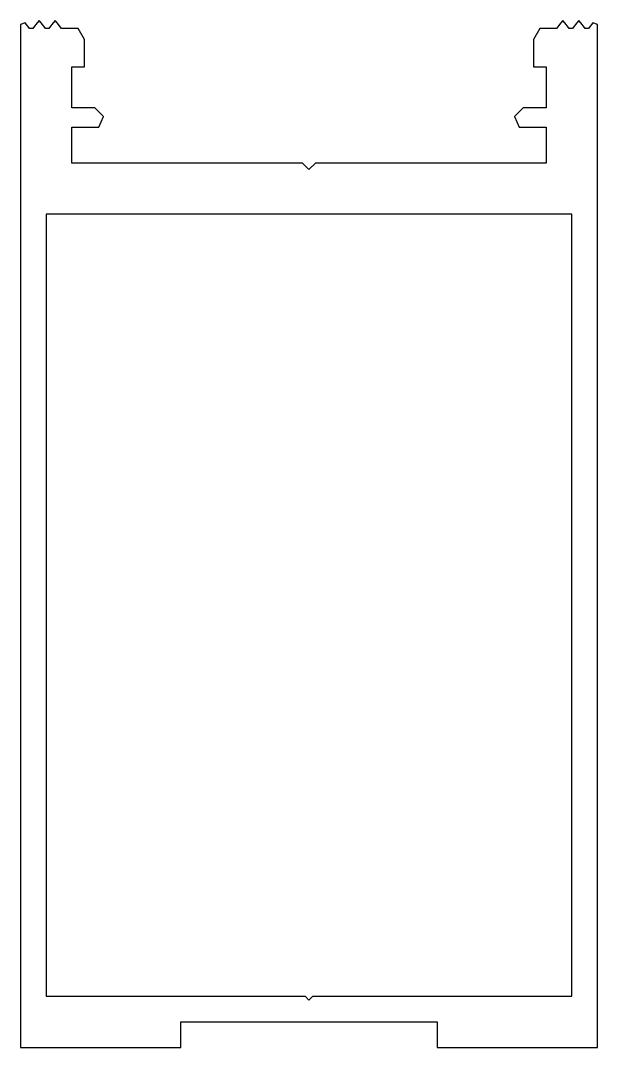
# Model space of a CAD drawing. Header units: millimetres. Extents: x 0 to 45, y 0 to 80.1.
import ezdxf

# ---------------------------------------------------------------- set-up
doc = ezdxf.new("R2010")
doc.units = ezdxf.units.MM

msp = doc.modelspace()

# ---------------------------------------------------------------- linework, layer by layer
for points in [[(2.545, 79.926), (2.26, 79.574), (2.2, 79.5), (1.95, 79.5), (1.89, 79.574), (1.605, 79.926), (1.45, 80.117), (1.295, 79.926), (1.01, 79.574), (0.95, 79.5), (0.7, 79.5), (0.64, 79.574), (0.355, 79.926), (0, 79.8), (0, 0), (12.5, 0), (12.5, 2), (32.5, 2), (32.5, 0), (45, 0), (45, 79.8), (44.645, 79.926), (44.36, 79.574), (44.3, 79.5), (44.05, 79.5), (43.99, 79.574), (43.705, 79.926), (43.55, 80.117), (43.395, 79.926), (43.11, 79.574), (43.05, 79.5), (42.8, 79.5), (42.74, 79.574), (42.455, 79.926), (42.3, 80.117), (42.145, 79.926), (41.8, 79.5), (40.5, 79.5), (40, 78.634), (40, 76.5), (41, 76.5), (41, 73.3), (39.216, 73.3), (38.542, 72.626), (38.884, 71.8), (41, 71.8), (41, 69), (23, 69), (22.5, 68.5), (22, 69), (4, 69), (4, 71.8), (6.116, 71.8), (6.458, 72.626), (5.784, 73.3), (4, 73.3), (4, 76.5), (5, 76.5), (5, 78.634), (4.5, 79.5), (3.2, 79.5), (2.855, 79.926), (2.7, 80.117), (2.545, 79.926)], [(2, 4), (22.2, 4), (22.5, 3.7), (22.8, 4), (43, 4), (43, 65), (2, 65), (2, 4)]]:
    msp.add_lwpolyline(points, close=True)

doc.saveas('drawing.dxf')
